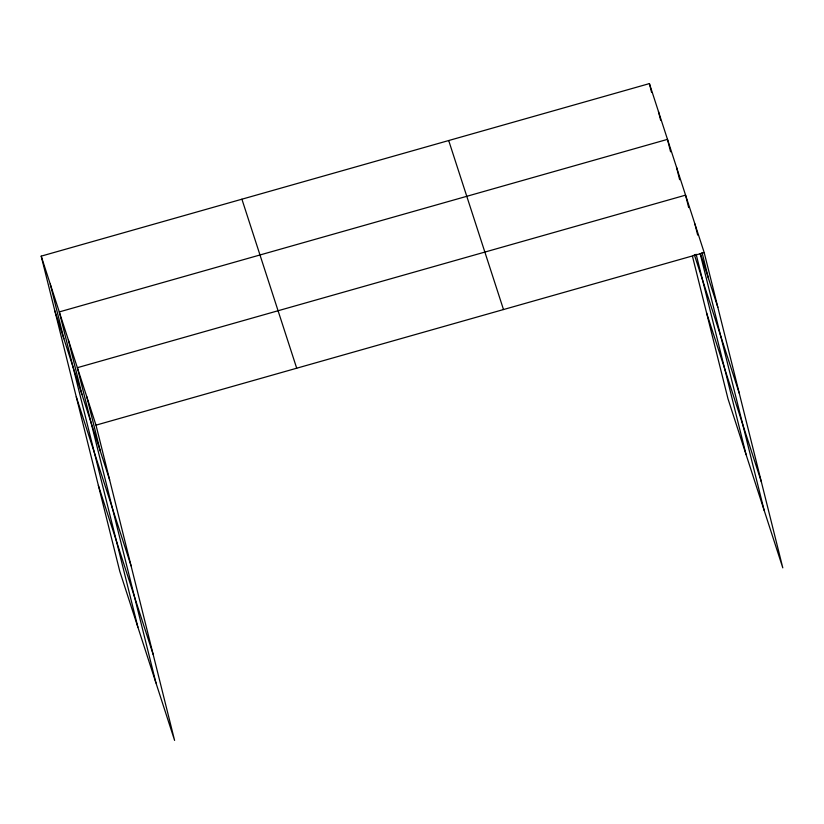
<?xml version="1.0" encoding="UTF-8"?>
<svg xmlns="http://www.w3.org/2000/svg" width="824" height="824" viewBox="0 0 824 824"><rect width="100%" height="100%" fill="white"/><g stroke="black" fill="none" stroke-linecap="round" stroke-linejoin="round"><path stroke-width="1.24" d="M41.2 256.14L95.996 425.153L174.595 740.405L119.799 571.393L41.2 256.14L649.405 83.595L704.201 252.608L782.8 567.86L728.004 398.847L692.459 256.274M95.996 425.153L704.201 252.608M700.369 253.452L717.838 307.321M694.313 254.595L739.272 393.306M706.57 312.863L761.366 481.886M448.699 140.533L503.495 309.546M241.906 199.202L296.702 368.215M54.837 310.854L109.633 479.867M76.282 396.828L131.078 565.851M98.365 485.408L153.161 654.431M694.879 223.881L697.671 235.067M702.017 252.474L708.527 278.584M688.668 207.576L685.568 195.144L77.363 367.689L155.963 682.942M700.132 253.545L764.167 510.396M676.525 167.251L679.625 179.694M670.582 151.801L667.481 139.369L59.287 311.915L137.886 627.167M696.136 254.266L746.091 454.621M658.448 111.477L660.611 120.18M649.405 83.595L651.568 92.298M86.685 396.426L100.322 451.14M68.32 339.807L81.967 394.511M50.243 284.022L63.881 338.736"/></g></svg>
